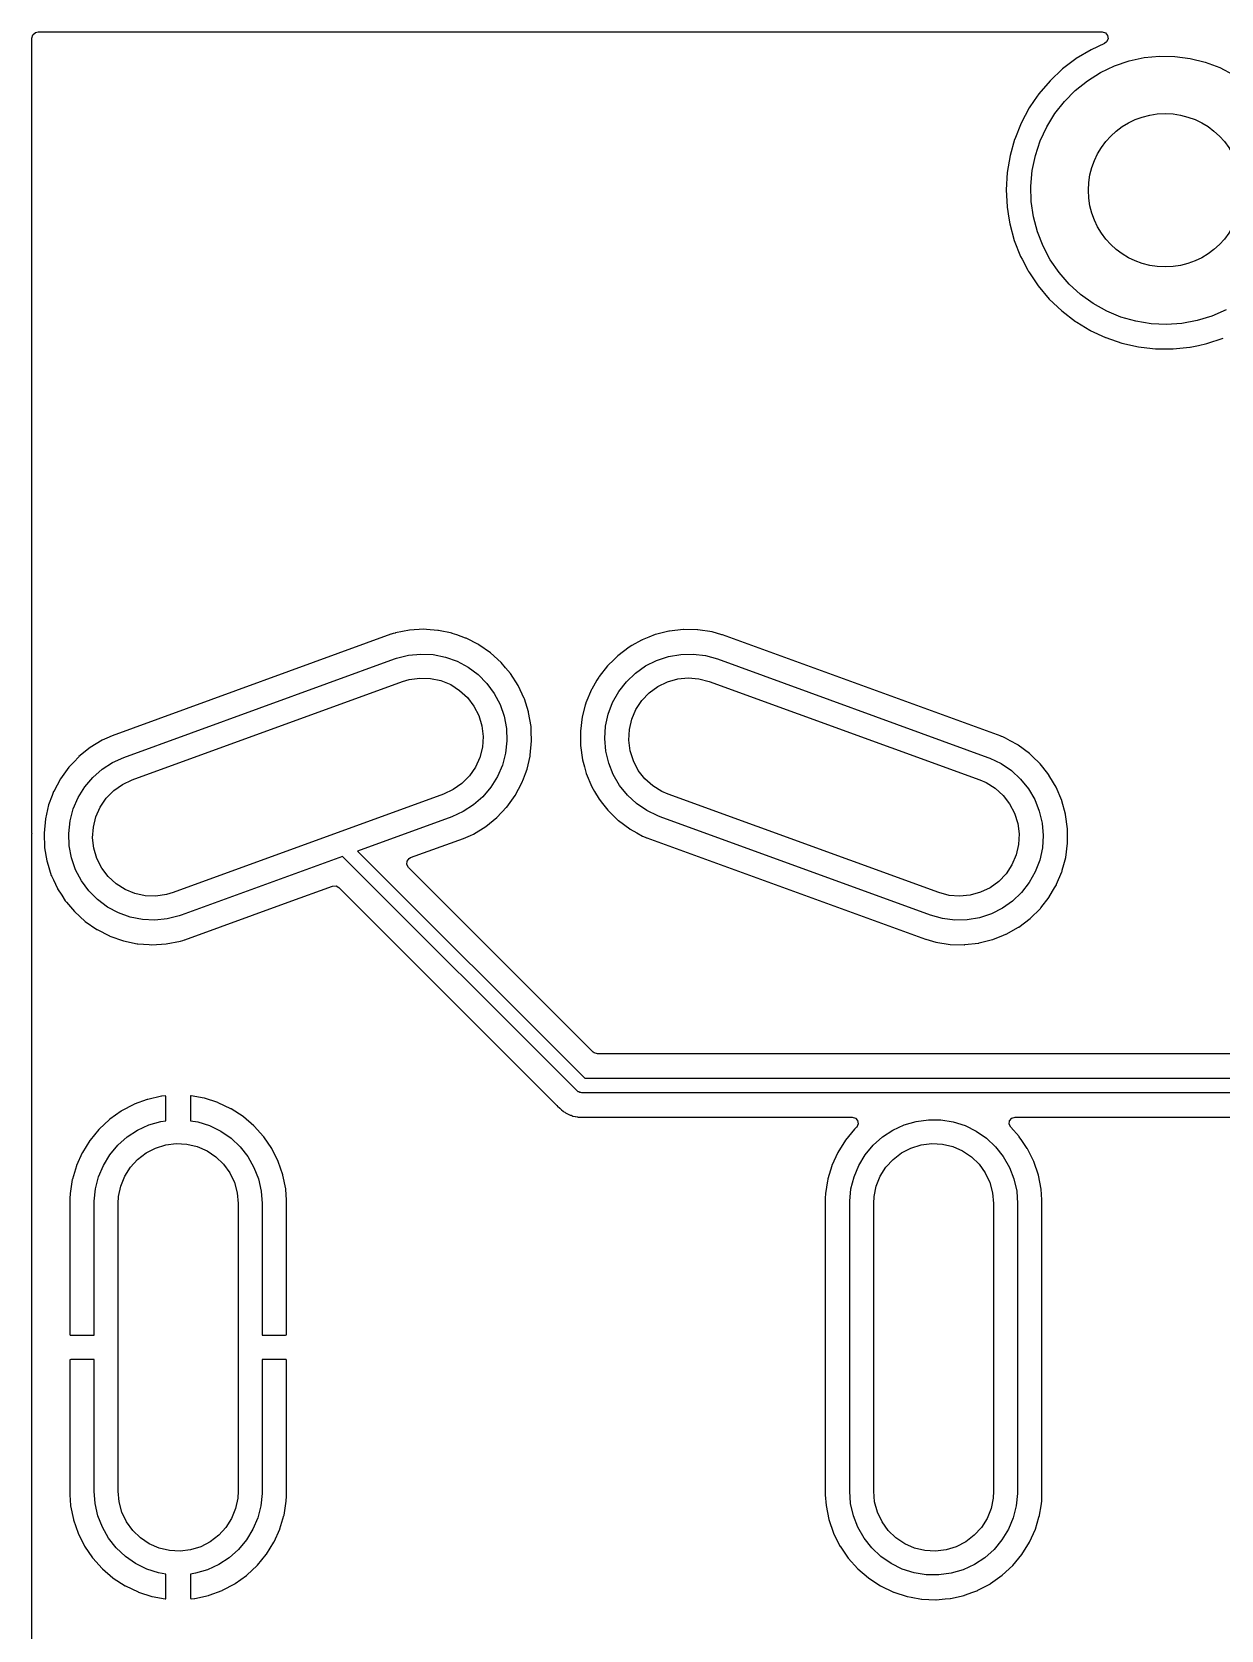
# Model space of a CAD drawing. Extents: x 14 to 417, y -165 to -100.
# Drawn here: x 14.48 to 39.26, y -132.9 to -99.57 of the extents above; entities that cross this region are included whole.
import ezdxf

# ---------------------------------------------------------------- set-up
doc = ezdxf.new("R2010")
doc.units = 0
doc.layers.add('BLACK', color=7, linetype='CONTINUOUS')

msp = doc.modelspace()

# ---------------------------------------------------------------- linework, layer by layer
at = {"layer": 'BLACK', "linetype": 'CONTINUOUS'}
for p, q in [((14.4785, -99.6945), (14.4985, -99.6264)), ((14.4985, -99.6264), (14.5522, -99.5799)), ((14.5522, -99.5799), (14.6045, -99.5685)), ((14.6045, -99.5685), (36.7849, -99.5685)), ((36.7849, -99.5685), (36.853, -99.5885)), ((36.853, -99.5885), (36.8995, -99.6422)), ((36.8995, -99.6422), (36.9096, -99.7124)), ((14.4785, -116.278), (14.4785, -99.6945)), ((36.5547, -99.9391), (36.2472, -100.123)), ((36.8375, -99.809), (36.5547, -99.9391)), ((36.8801, -99.777), (36.8375, -99.809)), ((36.9096, -99.7124), (36.8801, -99.777)), ((36.2386, -100.13), (35.9614, -100.339)), ((36.2445, -100.125), (36.2386, -100.13)), ((36.2472, -100.123), (36.2445, -100.125)), ((36.2445, -100.125), (36.2445, -100.125)), ((36.7511, -100.416), (37.042, -100.278)), ((37.042, -100.278), (37.347, -100.173)), ((37.347, -100.173), (37.662, -100.104)), ((37.662, -100.104), (37.9827, -100.072)), ((37.9827, -100.072), (38.3051, -100.078)), ((38.3051, -100.078), (38.6247, -100.12)), ((38.6247, -100.12), (38.9373, -100.198)), ((38.9373, -100.198), (39.2389, -100.312)), ((39.2389, -100.312), (39.5253, -100.46)), ((35.7006, -100.585), (35.4678, -100.858)), ((35.9614, -100.339), (35.7006, -100.585)), ((36.2264, -100.789), (36.478, -100.588)), ((36.478, -100.588), (36.7511, -100.416)), ((35.4659, -100.86), (35.3726, -100.997)), ((35.4678, -100.858), (35.4659, -100.86)), ((35.4659, -100.86), (35.4659, -100.86)), ((35.9997, -101.018), (36.2264, -100.789)), ((35.2659, -101.154), (35.0971, -101.47)), ((35.3726, -100.997), (35.2659, -101.154)), ((35.6323, -101.547), (35.8008, -101.272)), ((35.8008, -101.272), (35.9997, -101.018)), ((35.0971, -101.47), (34.9634, -101.802)), ((35.4966, -101.839), (35.6323, -101.547)), ((34.9603, -101.813), (34.8664, -102.147)), ((34.9625, -101.805), (34.9603, -101.813)), ((34.9634, -101.802), (34.9625, -101.805)), ((34.9625, -101.805), (34.9625, -101.805)), ((35.3954, -102.145), (35.4966, -101.839)), ((34.8664, -102.147), (34.8073, -102.501)), ((35.33, -102.461), (35.3954, -102.145)), ((34.8073, -102.501), (34.7867, -102.858)), ((35.3014, -102.782), (35.33, -102.461)), ((34.7867, -102.858), (34.8048, -103.216)), ((35.3098, -103.104), (35.3014, -102.782)), ((34.8048, -103.216), (34.8053, -103.22)), ((34.8053, -103.22), (34.8053, -103.22)), ((34.8053, -103.22), (34.8422, -103.45)), ((35.3552, -103.423), (35.3098, -103.104)), ((34.8422, -103.45), (34.8615, -103.57)), ((34.8615, -103.57), (34.956, -103.916)), ((35.437, -103.735), (35.3552, -103.423)), ((34.956, -103.916), (35.0874, -104.249)), ((35.5541, -104.036), (35.437, -103.735)), ((35.0874, -104.249), (35.1182, -104.308)), ((35.1182, -104.308), (35.2396, -104.539)), ((35.705, -104.32), (35.5541, -104.036)), ((35.2396, -104.539), (35.254, -104.567)), ((35.254, -104.567), (35.2559, -104.569)), ((35.2559, -104.569), (35.2559, -104.569)), ((35.2559, -104.569), (35.4396, -104.843)), ((35.8876, -104.586), (35.705, -104.32)), ((36.0995, -104.829), (35.8876, -104.586)), ((35.4396, -104.843), (35.4538, -104.864)), ((35.4538, -104.864), (35.6847, -105.138)), ((36.3379, -105.046), (36.0995, -104.829)), ((35.6847, -105.138), (35.9438, -105.386)), ((36.5997, -105.234), (36.3379, -105.046)), ((36.8814, -105.391), (36.5997, -105.234)), ((35.9438, -105.386), (36.2281, -105.604)), ((36.2281, -105.604), (36.2601, -105.623)), ((36.2601, -105.623), (36.5314, -105.788)), ((37.1792, -105.514), (36.8814, -105.391)), ((37.4892, -105.603), (37.1792, -105.514)), ((37.8073, -105.655), (37.4892, -105.603)), ((38.7679, -105.589), (38.4509, -105.648)), ((39.076, -105.494), (38.7679, -105.589)), ((39.3712, -105.365), (39.076, -105.494)), ((36.5314, -105.788), (36.5314, -105.788)), ((36.5314, -105.788), (36.5343, -105.79)), ((36.5343, -105.79), (36.5374, -105.792)), ((36.5374, -105.792), (36.5374, -105.792)), ((36.5374, -105.792), (36.8557, -105.941)), ((36.8557, -105.941), (36.8557, -105.941)), ((36.8557, -105.941), (36.8588, -105.942)), ((36.8588, -105.942), (36.862, -105.943)), ((36.862, -105.943), (36.862, -105.943)), ((36.862, -105.943), (37.1946, -106.057)), ((38.1293, -105.67), (37.8073, -105.655)), ((38.4509, -105.648), (38.1293, -105.67)), ((38.9687, -106.067), (39.309, -105.955)), ((37.1946, -106.057), (37.1946, -106.057)), ((37.1946, -106.057), (37.1978, -106.058)), ((37.1978, -106.058), (37.5474, -106.137)), ((37.5474, -106.137), (37.5997, -106.143)), ((37.5997, -106.143), (37.9001, -106.177)), ((37.9001, -106.177), (37.9001, -106.177)), ((37.9001, -106.177), (37.9035, -106.178)), ((37.9035, -106.178), (37.9069, -106.178)), ((37.9069, -106.178), (37.9069, -106.178)), ((37.9069, -106.178), (38.1012, -106.179)), ((38.1012, -106.179), (38.2619, -106.179)), ((38.2619, -106.179), (38.2652, -106.179)), ((38.2652, -106.179), (38.6149, -106.143)), ((38.2652, -106.179), (38.2652, -106.179)), ((38.6149, -106.143), (38.6149, -106.143)), ((38.6149, -106.143), (38.6183, -106.143)), ((38.6183, -106.143), (38.6217, -106.142)), ((38.6217, -106.142), (38.7942, -106.105)), ((38.6217, -106.142), (38.6217, -106.142)), ((38.7942, -106.105), (38.9687, -106.067)), ((21.9619, -112.13), (16.5911, -114.085)), ((21.9632, -112.13), (21.9619, -112.13)), ((21.9619, -112.13), (21.9619, -112.13)), ((22.0107, -112.115), (21.9632, -112.13)), ((22.0495, -112.103), (22.0107, -112.115)), ((22.0529, -112.101), (22.0495, -112.103)), ((22.0495, -112.103), (22.0495, -112.103)), ((22.3474, -112.044), (22.0529, -112.101)), ((22.6469, -112.026), (22.3474, -112.044)), ((22.7008, -112.03), (22.6469, -112.026)), ((22.9419, -112.048), (22.7008, -112.03)), ((22.9461, -112.048), (22.9419, -112.048)), ((22.9419, -112.048), (22.9419, -112.048)), ((22.9502, -112.049), (22.9461, -112.048)), ((23.2357, -112.109), (22.9502, -112.049)), ((22.9502, -112.049), (22.9502, -112.049)), ((23.2398, -112.11), (23.2357, -112.109)), ((23.2357, -112.109), (23.2357, -112.109)), ((23.3352, -112.143), (23.2398, -112.11)), ((23.5185, -112.208), (23.3352, -112.143)), ((23.5228, -112.209), (23.5185, -112.208)), ((23.5265, -112.211), (23.5228, -112.209)), ((23.7864, -112.344), (23.5265, -112.211)), ((23.5265, -112.211), (23.5265, -112.211)), ((27.1872, -112.251), (26.9857, -112.364)), ((27.1909, -112.249), (27.1872, -112.251)), ((27.1872, -112.251), (27.1872, -112.251)), ((27.1947, -112.247), (27.1909, -112.249)), ((27.1948, -112.247), (27.1947, -112.247)), ((27.3392, -112.189), (27.1948, -112.247)), ((27.4694, -112.137), (27.3392, -112.189)), ((27.4735, -112.136), (27.4694, -112.137)), ((27.7562, -112.065), (27.4735, -112.136)), ((27.4735, -112.136), (27.4735, -112.136)), ((27.7603, -112.064), (27.7562, -112.065)), ((27.7562, -112.065), (27.7562, -112.065)), ((27.7645, -112.063), (27.7603, -112.064)), ((28.0542, -112.03), (27.7645, -112.063)), ((28.0583, -112.029), (28.0542, -112.03)), ((28.0542, -112.03), (28.0542, -112.03)), ((28.0625, -112.029), (28.0583, -112.029)), ((28.3541, -112.034), (28.0625, -112.029)), ((28.3583, -112.034), (28.3541, -112.034)), ((28.655, -112.079), (28.3583, -112.034)), ((28.659, -112.08), (28.655, -112.079)), ((28.856, -112.138), (28.659, -112.08)), ((28.659, -112.08), (28.659, -112.08)), ((28.8699, -112.142), (28.856, -112.138)), ((28.8718, -112.142), (28.8699, -112.142)), ((34.6828, -114.257), (28.8718, -112.142)), ((28.8718, -112.142), (28.8718, -112.142)), ((16.3944, -114.698), (22.0325, -112.645)), ((22.0325, -112.645), (22.0758, -112.63)), ((22.0758, -112.63), (22.3272, -112.567)), ((22.3272, -112.567), (22.5853, -112.541)), ((22.5853, -112.541), (22.8443, -112.553)), ((22.8443, -112.553), (23.0987, -112.604)), ((23.0987, -112.604), (23.3429, -112.691)), ((23.7901, -112.346), (23.7864, -112.344)), ((23.7936, -112.348), (23.7901, -112.346)), ((24.0336, -112.514), (23.7936, -112.348)), ((23.7936, -112.348), (23.7936, -112.348)), ((24.0371, -112.516), (24.0336, -112.514)), ((24.0336, -112.514), (24.0336, -112.514)), ((24.2593, -112.718), (24.0371, -112.516)), ((26.6899, -112.576), (26.5848, -112.68)), ((26.9295, -112.396), (26.6899, -112.576)), ((26.9857, -112.364), (26.9295, -112.396)), ((27.4992, -112.673), (27.7456, -112.592)), ((27.7456, -112.592), (28.0012, -112.548)), ((28.0012, -112.548), (28.2605, -112.542)), ((28.2605, -112.542), (28.5178, -112.575)), ((28.5178, -112.575), (28.7675, -112.645)), ((28.7675, -112.645), (34.4056, -114.698)), ((23.3429, -112.691), (23.5714, -112.814)), ((23.5714, -112.814), (23.7792, -112.969)), ((23.7792, -112.969), (23.9618, -113.153)), ((24.262, -112.721), (24.2593, -112.718)), ((24.352, -112.827), (24.262, -112.721)), ((24.262, -112.721), (24.262, -112.721)), ((24.453, -112.947), (24.352, -112.827)), ((24.4553, -112.95), (24.453, -112.947)), ((24.6124, -113.196), (24.4553, -112.95)), ((26.4737, -112.79), (26.3049, -113.008)), ((26.4762, -112.787), (26.4737, -112.79)), ((26.4737, -112.79), (26.4737, -112.79)), ((26.5015, -112.762), (26.4762, -112.787)), ((26.5848, -112.68), (26.5015, -112.762)), ((26.8684, -113.119), (27.0558, -112.94)), ((27.0558, -112.94), (27.2676, -112.79)), ((27.2676, -112.79), (27.4992, -112.673)), ((16.5654, -115.167), (22.2036, -113.115)), ((22.2036, -113.115), (22.3414, -113.074)), ((22.3414, -113.074), (22.5613, -113.042)), ((22.5613, -113.042), (22.7834, -113.049)), ((22.7834, -113.049), (23.0007, -113.096)), ((23.0007, -113.096), (23.2063, -113.18)), ((23.2063, -113.18), (23.3938, -113.3)), ((23.3938, -113.3), (23.5571, -113.45)), ((23.9618, -113.153), (24.1152, -113.363)), ((24.6146, -113.199), (24.6124, -113.196)), ((24.6124, -113.196), (24.6124, -113.196)), ((24.6556, -113.287), (24.6146, -113.199)), ((24.7397, -113.468), (24.6556, -113.287)), ((26.1414, -113.283), (26.0261, -113.56)), ((26.1467, -113.274), (26.1414, -113.283)), ((26.2552, -113.088), (26.1467, -113.274)), ((26.2923, -113.024), (26.2552, -113.088)), ((26.3049, -113.008), (26.2923, -113.024)), ((26.7096, -113.324), (26.8684, -113.119)), ((27.3456, -113.349), (27.5251, -113.218)), ((27.5251, -113.218), (27.725, -113.121)), ((27.725, -113.121), (27.939, -113.061)), ((27.939, -113.061), (28.1602, -113.04)), ((28.1602, -113.04), (28.3817, -113.058)), ((28.3817, -113.058), (28.5964, -113.115)), ((28.5964, -113.115), (34.2346, -115.167)), ((23.5571, -113.45), (23.6911, -113.628)), ((23.6911, -113.628), (23.7917, -113.826)), ((24.1152, -113.363), (24.2359, -113.592)), ((24.2359, -113.592), (24.3214, -113.837)), ((24.7414, -113.471), (24.7397, -113.468)), ((24.7397, -113.468), (24.7397, -113.468)), ((24.7427, -113.475), (24.7414, -113.471)), ((24.8279, -113.747), (24.7427, -113.475)), ((24.7427, -113.475), (24.7427, -113.475)), ((26.0131, -113.609), (25.9485, -113.85)), ((26.025, -113.565), (26.0131, -113.609)), ((26.0261, -113.56), (26.025, -113.565)), ((26.025, -113.565), (26.025, -113.565)), ((26.491, -113.793), (26.5829, -113.55)), ((26.5829, -113.55), (26.7096, -113.324)), ((27.0694, -113.695), (27.192, -113.51)), ((27.192, -113.51), (27.3456, -113.349)), ((23.7917, -113.826), (23.8555, -114.039)), ((24.3214, -113.837), (24.3698, -114.092)), ((24.8312, -113.758), (24.8279, -113.747)), ((24.8822, -114.053), (24.8312, -113.758)), ((25.9485, -113.85), (25.9098, -114.148)), ((26.436, -114.046), (26.491, -113.793)), ((26.9311, -114.116), (26.9815, -113.9)), ((26.9815, -113.9), (27.0694, -113.695)), ((16.0359, -114.296), (15.9442, -114.336)), ((16.147, -114.247), (16.0359, -114.296)), ((16.1471, -114.247), (16.147, -114.247)), ((16.149, -114.246), (16.1471, -114.247)), ((16.5911, -114.085), (16.149, -114.246)), ((23.8555, -114.039), (23.8807, -114.259)), ((23.8807, -114.259), (23.8664, -114.481)), ((24.3698, -114.092), (24.38, -114.351)), ((24.8859, -114.148), (24.8822, -114.053)), ((24.8937, -114.353), (24.8859, -114.148)), ((25.9098, -114.148), (25.9102, -114.246)), ((25.9102, -114.246), (25.9109, -114.439)), ((26.419, -114.305), (26.436, -114.046)), ((26.4405, -114.564), (26.419, -114.305)), ((26.9198, -114.338), (26.9311, -114.116)), ((34.6841, -114.258), (34.6828, -114.257)), ((34.6828, -114.257), (34.6828, -114.257)), ((34.6855, -114.258), (34.6841, -114.258)), ((34.7146, -114.271), (34.6855, -114.258)), ((34.6855, -114.258), (34.6855, -114.258)), ((34.7709, -114.294), (34.7146, -114.271)), ((34.8701, -114.349), (34.7709, -114.294)), ((15.6881, -114.492), (15.455, -114.681)), ((15.9442, -114.336), (15.6881, -114.492)), ((23.8664, -114.481), (23.813, -114.697)), ((24.3518, -114.609), (24.2857, -114.86)), ((24.38, -114.351), (24.3518, -114.609)), ((24.8655, -114.652), (24.8937, -114.353)), ((25.9109, -114.439), (25.9109, -114.448)), ((25.9109, -114.448), (25.9516, -114.745)), ((26.4999, -114.816), (26.4405, -114.564)), ((26.9481, -114.558), (26.9198, -114.338)), ((27.0149, -114.77), (26.9481, -114.558)), ((35.0296, -114.437), (34.8701, -114.349)), ((35.0333, -114.439), (35.0296, -114.437)), ((35.0296, -114.437), (35.0296, -114.437)), ((35.0366, -114.442), (35.0333, -114.439)), ((35.2708, -114.616), (35.0366, -114.442)), ((35.0366, -114.442), (35.0366, -114.442)), ((35.2741, -114.618), (35.2708, -114.616)), ((35.2708, -114.616), (35.2708, -114.616)), ((35.2771, -114.621), (35.2741, -114.618)), ((35.3361, -114.679), (35.2771, -114.621)), ((35.2771, -114.621), (35.2771, -114.621)), ((15.2488, -114.899), (15.0733, -115.143)), ((15.3478, -114.795), (15.2488, -114.899)), ((15.4521, -114.684), (15.3478, -114.795)), ((15.455, -114.681), (15.4521, -114.684)), ((15.4521, -114.684), (15.4521, -114.684)), ((15.7447, -115.115), (15.9397, -114.944)), ((15.9397, -114.944), (16.1579, -114.804)), ((16.1579, -114.804), (16.3944, -114.698)), ((23.7222, -114.9), (23.597, -115.083)), ((23.813, -114.697), (23.7222, -114.9)), ((24.2857, -114.86), (24.1833, -115.098)), ((24.7656, -115.03), (24.798, -114.944)), ((24.798, -114.944), (24.8603, -114.674)), ((24.8603, -114.674), (24.8646, -114.656)), ((24.8646, -114.656), (24.8655, -114.652)), ((25.9516, -114.745), (25.9527, -114.749)), ((25.9527, -114.749), (25.9527, -114.749)), ((25.9527, -114.749), (25.9932, -114.896)), ((25.9932, -114.896), (26.0313, -115.034)), ((26.596, -115.057), (26.4999, -114.816)), ((27.1182, -114.967), (27.0149, -114.77)), ((27.2547, -115.142), (27.1182, -114.967)), ((34.4056, -114.698), (34.4485, -114.714)), ((34.4485, -114.714), (34.6821, -114.827)), ((34.6821, -114.827), (34.8965, -114.972)), ((34.8965, -114.972), (35.0869, -115.149)), ((35.4892, -114.827), (35.3361, -114.679)), ((35.4918, -114.831), (35.4892, -114.827)), ((35.5484, -114.903), (35.4918, -114.831)), ((35.4918, -114.831), (35.4918, -114.831)), ((35.6748, -115.063), (35.5484, -114.903)), ((15.0733, -115.143), (14.9315, -115.407)), ((15.5771, -115.313), (15.7447, -115.115)), ((16.1828, -115.39), (16.3641, -115.262)), ((16.3641, -115.262), (16.5654, -115.167)), ((23.4412, -115.242), (23.2599, -115.37)), ((23.597, -115.083), (23.4412, -115.242)), ((24.1833, -115.098), (24.0469, -115.319)), ((24.5507, -115.489), (24.6925, -115.225)), ((24.6925, -115.225), (24.7221, -115.146)), ((24.7221, -115.146), (24.7656, -115.03)), ((26.0313, -115.034), (26.1485, -115.311)), ((26.1485, -115.311), (26.1506, -115.314)), ((26.7267, -115.281), (26.596, -115.057)), ((26.8891, -115.483), (26.7267, -115.281)), ((27.4201, -115.291), (27.2547, -115.142)), ((27.6092, -115.408), (27.4201, -115.291)), ((34.2346, -115.167), (34.3668, -115.224)), ((34.3668, -115.224), (34.5559, -115.341)), ((35.0869, -115.149), (35.2493, -115.351)), ((35.6769, -115.067), (35.6748, -115.063)), ((35.7726, -115.229), (35.6769, -115.067)), ((35.6769, -115.067), (35.6769, -115.067)), ((35.8275, -115.321), (35.7726, -115.229)), ((14.8993, -115.493), (14.826, -115.688)), ((14.9301, -115.411), (14.8993, -115.493)), ((14.9315, -115.407), (14.9301, -115.411)), ((14.9301, -115.411), (14.9301, -115.411)), ((15.3383, -115.772), (15.4407, -115.534)), ((15.4407, -115.534), (15.5771, -115.313)), ((15.9018, -115.732), (16.027, -115.549)), ((16.027, -115.549), (16.1828, -115.39)), ((23.0586, -115.465), (17.4204, -117.517)), ((23.2599, -115.37), (23.0586, -115.465)), ((23.8793, -115.517), (23.6843, -115.688)), ((24.0469, -115.319), (23.8793, -115.517)), ((24.3752, -115.733), (24.5507, -115.489)), ((26.1506, -115.314), (26.1506, -115.314)), ((26.1506, -115.314), (26.2079, -115.411)), ((26.2079, -115.411), (26.3012, -115.569)), ((26.3012, -115.569), (26.3719, -115.659)), ((27.0795, -115.66), (26.8891, -115.483)), ((27.7414, -115.465), (27.6092, -115.408)), ((33.3796, -117.517), (27.7414, -115.465)), ((34.5559, -115.341), (34.7213, -115.49)), ((34.7213, -115.49), (34.8578, -115.665)), ((35.2493, -115.351), (35.38, -115.575)), ((35.38, -115.575), (35.4761, -115.816)), ((35.9447, -115.598), (35.8275, -115.321)), ((35.9458, -115.602), (35.9447, -115.598)), ((36.0233, -115.883), (35.9458, -115.602)), ((35.9458, -115.602), (35.9458, -115.602)), ((14.826, -115.688), (14.7585, -115.98)), ((15.2722, -116.023), (15.3383, -115.772)), ((15.7576, -116.151), (15.811, -115.935)), ((15.811, -115.935), (15.9018, -115.732)), ((23.2296, -115.934), (21.2625, -116.65)), ((23.4661, -115.828), (23.2296, -115.934)), ((23.6843, -115.688), (23.4661, -115.828)), ((23.9359, -116.14), (24.169, -115.951)), ((24.169, -115.951), (24.1719, -115.948)), ((24.1719, -115.948), (24.3723, -115.736)), ((24.3723, -115.736), (24.3752, -115.733)), ((24.3723, -115.736), (24.3723, -115.736)), ((26.3719, -115.659), (26.4842, -115.801)), ((26.4842, -115.801), (26.4842, -115.801)), ((26.4842, -115.801), (26.4868, -115.805)), ((26.4868, -115.805), (26.5757, -115.891)), ((26.5757, -115.891), (26.6989, -116.011)), ((27.2939, -115.805), (27.0795, -115.66)), ((27.5275, -115.918), (27.2939, -115.805)), ((27.5704, -115.934), (27.5275, -115.918)), ((33.2085, -117.987), (27.5704, -115.934)), ((34.8578, -115.665), (34.9611, -115.862)), ((34.9611, -115.862), (35.0279, -116.074)), ((35.4761, -115.816), (35.5355, -116.068)), ((36.0244, -115.887), (36.0233, -115.883)), ((36.0233, -115.883), (36.0233, -115.883)), ((36.0651, -116.184), (36.0244, -115.887)), ((14.4794, -116.285), (14.4785, -116.278)), ((14.4785, -116.288), (14.4794, -116.285)), ((14.4785, -161.926), (14.4785, -116.288)), ((14.7585, -115.98), (14.7302, -116.279)), ((14.7302, -116.279), (14.7304, -116.282)), ((14.7304, -116.282), (14.7303, -116.282)), ((14.7303, -116.282), (14.7304, -116.283)), ((14.7304, -116.283), (14.7418, -116.579)), ((15.244, -116.281), (15.2722, -116.023)), ((15.2542, -116.54), (15.244, -116.281)), ((15.7433, -116.373), (15.7576, -116.151)), ((23.6174, -116.323), (23.6798, -116.296)), ((23.6798, -116.296), (23.9359, -116.14)), ((26.6989, -116.011), (26.6989, -116.011)), ((26.6989, -116.011), (26.7019, -116.014)), ((26.7019, -116.014), (26.7052, -116.016)), ((26.7052, -116.016), (26.7052, -116.016)), ((26.7052, -116.016), (26.9394, -116.19)), ((26.9394, -116.19), (26.9394, -116.19)), ((26.9394, -116.19), (26.9427, -116.193)), ((26.9427, -116.193), (26.9464, -116.195)), ((26.9464, -116.195), (26.9464, -116.195)), ((26.9464, -116.195), (27.0856, -116.272)), ((27.0856, -116.272), (27.2051, -116.338)), ((35.0279, -116.074), (35.0562, -116.294)), ((35.0562, -116.294), (35.0449, -116.516)), ((35.5355, -116.068), (35.557, -116.327)), ((36.0651, -116.188), (36.0651, -116.184)), ((36.0655, -116.282), (36.0651, -116.188)), ((36.0651, -116.188), (36.0651, -116.188)), ((36.0662, -116.484), (36.0655, -116.282)), ((14.7418, -116.579), (14.7425, -116.583)), ((14.7425, -116.583), (14.7895, -116.855)), ((15.3026, -116.795), (15.2542, -116.54)), ((15.7685, -116.593), (15.7433, -116.373)), ((15.8323, -116.806), (15.7685, -116.593)), ((22.3723, -116.788), (23.4731, -116.387)), ((23.4731, -116.387), (23.475, -116.386)), ((23.4731, -116.387), (23.4731, -116.387)), ((23.475, -116.386), (23.4769, -116.385)), ((23.4769, -116.385), (23.477, -116.385)), ((23.477, -116.385), (23.6174, -116.323)), ((27.2051, -116.338), (27.2614, -116.361)), ((27.2614, -116.361), (27.2905, -116.374)), ((27.2905, -116.374), (27.2905, -116.374)), ((27.2905, -116.374), (27.2919, -116.374)), ((27.2919, -116.374), (27.2932, -116.375)), ((27.2932, -116.375), (27.2932, -116.375)), ((27.2932, -116.375), (33.1042, -118.49)), ((35.0449, -116.516), (34.9945, -116.732)), ((35.54, -116.586), (35.485, -116.839)), ((35.557, -116.327), (35.54, -116.586)), ((36.0275, -116.782), (36.0662, -116.484)), ((14.7895, -116.855), (14.7928, -116.874)), ((14.7928, -116.874), (14.7941, -116.878)), ((14.7941, -116.878), (14.7941, -116.878)), ((14.7941, -116.878), (14.8813, -117.157)), ((15.3881, -117.04), (15.3026, -116.795)), ((15.9329, -117.004), (15.8323, -116.806)), ((20.9515, -116.764), (17.5915, -117.987)), ((25.8329, -121.645), (20.9515, -116.764)), ((21.2625, -116.65), (26.0011, -121.389)), ((22.2923, -116.933), (22.2974, -116.862)), ((22.3263, -116.995), (22.2923, -116.933)), ((22.2974, -116.862), (22.3399, -116.805)), ((22.3399, -116.805), (22.3723, -116.788)), ((34.9066, -116.937), (34.784, -117.122)), ((34.9945, -116.732), (34.9066, -116.937)), ((35.485, -116.839), (35.3931, -117.082)), ((35.9553, -117.051), (35.9871, -116.933)), ((35.9871, -116.933), (36.0275, -116.782)), ((14.8813, -117.157), (14.8826, -117.161)), ((14.8826, -117.161), (14.8843, -117.164)), ((14.8843, -117.164), (14.8843, -117.164)), ((14.8843, -117.164), (14.925, -117.252)), ((14.925, -117.252), (15.0094, -117.433)), ((15.5088, -117.269), (15.3881, -117.04)), ((15.6622, -117.479), (15.5088, -117.269)), ((16.0669, -117.182), (15.9329, -117.004)), ((16.2302, -117.332), (16.0669, -117.182)), ((26.1749, -120.844), (22.3263, -116.995)), ((34.6304, -117.283), (34.4509, -117.414)), ((34.784, -117.122), (34.6304, -117.283)), ((35.2664, -117.308), (35.1076, -117.513)), ((35.3931, -117.082), (35.2664, -117.308)), ((35.8363, -117.344), (35.9456, -117.082)), ((35.9456, -117.082), (35.9499, -117.072)), ((35.9499, -117.072), (35.9553, -117.051)), ((15.0094, -117.433), (15.0116, -117.436)), ((15.0116, -117.436), (15.0116, -117.436)), ((15.0116, -117.436), (15.0994, -117.573)), ((15.0994, -117.573), (15.171, -117.685)), ((15.8448, -117.663), (15.6622, -117.479)), ((16.4177, -117.452), (16.2302, -117.332)), ((16.6233, -117.536), (16.4177, -117.452)), ((16.8406, -117.583), (16.6233, -117.536)), ((17.0627, -117.59), (16.8406, -117.583)), ((17.2826, -117.558), (17.0627, -117.59)), ((17.4204, -117.517), (17.2826, -117.558)), ((19.8218, -117.716), (20.7455, -117.38)), ((20.7455, -117.38), (20.8164, -117.375)), ((20.8164, -117.375), (20.8777, -117.409)), ((20.8777, -117.409), (25.4153, -121.947)), ((33.5943, -117.574), (33.3796, -117.517)), ((33.8158, -117.592), (33.5943, -117.574)), ((34.037, -117.571), (33.8158, -117.592)), ((34.251, -117.511), (34.037, -117.571)), ((34.4509, -117.414), (34.251, -117.511)), ((35.1076, -117.513), (34.9202, -117.692)), ((35.5088, -117.833), (35.6811, -117.611)), ((35.6811, -117.611), (35.6837, -117.608)), ((35.6811, -117.611), (35.6811, -117.611)), ((35.6837, -117.608), (35.7951, -117.416)), ((35.7951, -117.416), (35.8325, -117.352)), ((35.8325, -117.352), (35.8346, -117.349)), ((35.8325, -117.352), (35.8325, -117.352)), ((35.8346, -117.349), (35.8363, -117.344)), ((15.171, -117.685), (15.1965, -117.716)), ((15.1965, -117.716), (15.362, -117.911)), ((15.362, -117.911), (15.362, -117.911)), ((15.362, -117.911), (15.3647, -117.914)), ((15.3647, -117.914), (15.5869, -118.116)), ((16.0526, -117.818), (15.8448, -117.663)), ((16.2811, -117.941), (16.0526, -117.818)), ((16.5253, -118.028), (16.2811, -117.941)), ((17.6621, -118.502), (19.8218, -117.716)), ((34.4768, -117.959), (34.2304, -118.04)), ((34.7084, -117.842), (34.4768, -117.959)), ((34.9202, -117.692), (34.7084, -117.842)), ((35.2861, -118.056), (35.4998, -117.845)), ((35.4998, -117.845), (35.5088, -117.833)), ((15.5869, -118.116), (15.5904, -118.118)), ((15.5904, -118.118), (15.5904, -118.118)), ((15.5904, -118.118), (15.8304, -118.284)), ((15.8304, -118.284), (15.8304, -118.284)), ((15.8304, -118.284), (15.8339, -118.286)), ((15.8339, -118.286), (15.8376, -118.288)), ((15.8376, -118.288), (16.0975, -118.421)), ((16.7797, -118.079), (16.5253, -118.028)), ((17.0387, -118.091), (16.7797, -118.079)), ((17.2968, -118.065), (17.0387, -118.091)), ((17.5482, -118.002), (17.2968, -118.065)), ((17.5915, -117.987), (17.5482, -118.002)), ((33.4582, -118.057), (33.2085, -117.987)), ((33.7155, -118.09), (33.4582, -118.057)), ((33.9748, -118.084), (33.7155, -118.09)), ((34.2304, -118.04), (33.9748, -118.084)), ((34.7888, -118.381), (35.0429, -118.238)), ((35.0429, -118.238), (35.0465, -118.236)), ((35.0429, -118.238), (35.0429, -118.238)), ((35.0465, -118.236), (35.2861, -118.056)), ((16.0975, -118.421), (16.0975, -118.421)), ((16.0975, -118.421), (16.1012, -118.423)), ((16.1012, -118.423), (16.3842, -118.522)), ((16.3842, -118.522), (16.3883, -118.523)), ((16.3883, -118.523), (16.3883, -118.523)), ((16.3883, -118.523), (16.6738, -118.583)), ((16.6738, -118.583), (16.6738, -118.583)), ((16.6738, -118.583), (16.6779, -118.584)), ((16.6779, -118.584), (16.6821, -118.584)), ((16.6821, -118.584), (16.6821, -118.584)), ((16.6821, -118.584), (16.9198, -118.601)), ((16.9198, -118.601), (16.9771, -118.606)), ((16.9771, -118.606), (17.2766, -118.588)), ((17.2766, -118.588), (17.5711, -118.531)), ((17.5711, -118.531), (17.6247, -118.514)), ((17.6247, -118.514), (17.6594, -118.503)), ((17.6594, -118.503), (17.6608, -118.502)), ((17.6594, -118.503), (17.6594, -118.503)), ((17.6608, -118.502), (17.6621, -118.502)), ((17.6621, -118.502), (17.6621, -118.502)), ((33.1042, -118.49), (33.1042, -118.49)), ((33.1042, -118.49), (33.1061, -118.49)), ((33.1061, -118.49), (33.1081, -118.491)), ((33.1081, -118.491), (33.1081, -118.491)), ((33.1081, -118.491), (33.317, -118.552)), ((33.317, -118.552), (33.317, -118.552)), ((33.317, -118.552), (33.321, -118.553)), ((33.321, -118.553), (33.6177, -118.598)), ((33.6177, -118.598), (33.6219, -118.598)), ((33.6219, -118.598), (33.9135, -118.603)), ((33.9135, -118.603), (33.9177, -118.603)), ((33.9177, -118.603), (33.9218, -118.602)), ((33.9218, -118.602), (34.2115, -118.569)), ((33.9218, -118.602), (33.9218, -118.602)), ((34.2115, -118.569), (34.2157, -118.568)), ((34.2157, -118.568), (34.2198, -118.567)), ((34.2198, -118.567), (34.5025, -118.496)), ((34.5025, -118.496), (34.5066, -118.495)), ((34.5025, -118.496), (34.5025, -118.496)), ((34.5066, -118.495), (34.73, -118.405)), ((34.73, -118.405), (34.7812, -118.385)), ((34.7812, -118.385), (34.7851, -118.383)), ((34.7812, -118.385), (34.7812, -118.385)), ((34.7851, -118.383), (34.7888, -118.381)), ((34.7888, -118.381), (34.7888, -118.381)), ((26.1958, -120.86), (26.1749, -120.844)), ((26.2639, -120.88), (26.1958, -120.86)), ((49.4451, -120.88), (26.2639, -120.88)), ((26.0011, -121.389), (186.643, -121.389)), ((16.6018, -121.935), (16.3439, -122.071)), ((16.6095, -121.931), (16.6018, -121.935)), ((16.8831, -121.83), (16.6095, -121.931)), ((16.8911, -121.828), (16.8831, -121.83)), ((17.1757, -121.764), (16.8911, -121.828)), ((17.1839, -121.763), (17.1757, -121.764)), ((17.2557, -121.757), (17.1839, -121.763)), ((17.2677, -121.759), (17.2557, -121.757)), ((17.272, -121.774), (17.2677, -121.759)), ((17.272, -122.273), (17.272, -121.774)), ((17.7846, -121.756), (17.78, -121.771)), ((17.78, -121.771), (17.78, -122.273)), ((17.7978, -121.755), (17.7846, -121.756)), ((18.0694, -121.803), (17.7978, -121.755)), ((18.0775, -121.805), (18.0694, -121.803)), ((18.3551, -121.895), (18.0775, -121.805)), ((18.3629, -121.898), (18.3551, -121.895)), ((18.6263, -122.023), (18.3629, -121.898)), ((25.4153, -121.947), (25.4233, -121.955)), ((25.4233, -121.955), (25.4233, -121.955)), ((25.4233, -121.955), (25.4276, -121.962)), ((25.4276, -121.962), (25.4334, -121.968)), ((25.4334, -121.968), (25.4793, -122.011)), ((25.85, -121.655), (25.8329, -121.645)), ((25.864, -121.669), (25.85, -121.655)), ((25.8831, -121.674), (25.864, -121.669)), ((25.9002, -121.684), (25.8831, -121.674)), ((25.9199, -121.684), (25.9002, -121.684)), ((25.939, -121.689), (25.9199, -121.684)), ((186.58, -121.689), (25.939, -121.689)), ((16.0926, -122.249), (15.8794, -122.448)), ((16.0991, -122.244), (16.0926, -122.249)), ((16.3368, -122.075), (16.0991, -122.244)), ((16.3439, -122.071), (16.3368, -122.075)), ((16.9131, -122.361), (17.1622, -122.288)), ((17.1622, -122.288), (17.272, -122.273)), ((17.78, -122.273), (17.9345, -122.298)), ((17.9345, -122.298), (18.1816, -122.377)), ((18.6336, -122.027), (18.6263, -122.023)), ((18.8781, -122.186), (18.6336, -122.027)), ((18.8848, -122.191), (18.8781, -122.186)), ((19.1062, -122.38), (18.8848, -122.191)), ((25.4793, -122.011), (25.4821, -122.013)), ((25.4821, -122.013), (25.5027, -122.034)), ((25.5027, -122.034), (25.5058, -122.036)), ((25.5058, -122.036), (25.5062, -122.037)), ((25.5062, -122.037), (25.5152, -122.044)), ((25.5152, -122.044), (25.5489, -122.076)), ((25.5489, -122.076), (25.5558, -122.08)), ((25.5558, -122.08), (25.5558, -122.08)), ((25.5558, -122.08), (25.5677, -122.086)), ((25.5677, -122.086), (25.5842, -122.097)), ((25.5842, -122.097), (25.5949, -122.105)), ((25.5949, -122.105), (25.5949, -122.105)), ((25.5949, -122.105), (25.6011, -122.11)), ((25.6011, -122.11), (25.6435, -122.129)), ((25.6435, -122.129), (25.6542, -122.134)), ((25.6542, -122.134), (25.6947, -122.156)), ((25.6947, -122.156), (25.7023, -122.158)), ((25.7023, -122.158), (25.7023, -122.158)), ((25.7023, -122.158), (25.7154, -122.161)), ((25.7154, -122.161), (25.7341, -122.168)), ((25.7341, -122.168), (25.7538, -122.176)), ((25.7538, -122.176), (25.7617, -122.178)), ((25.7617, -122.178), (25.7994, -122.184)), ((25.7994, -122.184), (25.8111, -122.186)), ((25.8111, -122.186), (25.8481, -122.196)), ((25.8481, -122.196), (25.8481, -122.196)), ((25.8481, -122.196), (25.8558, -122.197)), ((25.8558, -122.197), (25.8773, -122.197)), ((25.8773, -122.197), (25.897, -122.199)), ((25.897, -122.199), (25.9182, -122.202)), ((25.9182, -122.202), (25.9641, -122.198)), ((25.9641, -122.198), (25.976, -122.197)), ((25.976, -122.197), (31.5754, -122.197)), ((31.5754, -122.197), (31.6435, -122.218)), ((31.6435, -122.218), (31.69, -122.271)), ((31.69, -122.271), (31.7001, -122.341)), ((32.6611, -122.361), (32.9102, -122.288)), ((32.9102, -122.288), (33.1672, -122.253)), ((33.1672, -122.253), (33.4265, -122.257)), ((33.4265, -122.257), (33.6825, -122.298)), ((33.6825, -122.298), (33.9296, -122.377)), ((34.8493, -122.343), (34.8584, -122.273)), ((34.8584, -122.273), (34.904, -122.219)), ((34.904, -122.219), (34.9738, -122.197)), ((34.9738, -122.197), (41.2281, -122.197)), ((15.8736, -122.454), (15.6886, -122.679)), ((15.8794, -122.448), (15.8736, -122.454)), ((16.2672, -122.784), (16.4607, -122.612)), ((16.4607, -122.612), (16.6776, -122.469)), ((16.6776, -122.469), (16.9131, -122.361)), ((18.1816, -122.377), (18.4142, -122.492)), ((18.4142, -122.492), (18.6273, -122.64)), ((18.6273, -122.64), (18.8162, -122.818)), ((19.1122, -122.386), (19.1062, -122.38)), ((19.3065, -122.604), (19.1122, -122.386)), ((19.3117, -122.61), (19.3065, -122.604)), ((19.4756, -122.851), (19.3117, -122.61)), ((31.6239, -122.45), (31.4335, -122.682)), ((31.627, -122.448), (31.6239, -122.45)), ((31.6613, -122.416), (31.627, -122.448)), ((31.627, -122.448), (31.627, -122.448)), ((31.6706, -122.406), (31.6613, -122.416)), ((31.7001, -122.341), (31.6706, -122.406)), ((32.0152, -122.784), (32.2087, -122.612)), ((32.2087, -122.612), (32.4256, -122.469)), ((32.4256, -122.469), (32.6611, -122.361)), ((33.9296, -122.377), (34.1622, -122.492)), ((34.1622, -122.492), (34.3753, -122.64)), ((34.3753, -122.64), (34.5642, -122.818)), ((34.8798, -122.407), (34.8493, -122.343)), ((35.0577, -122.606), (34.8798, -122.407)), ((35.0601, -122.61), (35.0577, -122.606)), ((35.1119, -122.686), (35.0601, -122.61)), ((35.0601, -122.61), (35.0601, -122.61)), ((15.5261, -122.941), (15.4066, -123.207)), ((15.53, -122.934), (15.5261, -122.941)), ((15.6837, -122.686), (15.53, -122.934)), ((15.6886, -122.679), (15.6837, -122.686)), ((16.1013, -122.984), (16.2672, -122.784)), ((16.6799, -123.08), (16.8562, -122.945)), ((16.8562, -122.945), (17.0537, -122.843)), ((17.0537, -122.843), (17.2661, -122.777)), ((17.2661, -122.777), (17.4867, -122.751)), ((17.4867, -122.751), (17.7086, -122.763)), ((17.7086, -122.763), (17.9247, -122.815)), ((17.9247, -122.815), (18.1282, -122.905)), ((18.1282, -122.905), (18.3126, -123.029)), ((18.8162, -122.818), (18.9768, -123.021)), ((19.4798, -122.859), (19.4756, -122.851)), ((19.6104, -123.119), (19.4798, -122.859)), ((31.2754, -122.937), (31.1524, -123.211)), ((31.4335, -122.682), (31.2754, -122.937)), ((31.8493, -122.984), (32.0152, -122.784)), ((32.4279, -123.08), (32.6042, -122.945)), ((32.6042, -122.945), (32.8017, -122.843)), ((32.8017, -122.843), (33.0141, -122.777)), ((33.0141, -122.777), (33.2347, -122.751)), ((33.2347, -122.751), (33.4566, -122.763)), ((33.4566, -122.763), (33.6727, -122.815)), ((33.6727, -122.815), (33.8762, -122.905)), ((33.8762, -122.905), (34.0606, -123.029)), ((34.5642, -122.818), (34.7248, -123.021)), ((35.2263, -122.855), (35.1119, -122.686)), ((35.2282, -122.858), (35.2263, -122.855)), ((35.2698, -122.941), (35.2282, -122.858)), ((35.2282, -122.858), (35.2282, -122.858)), ((35.3607, -123.123), (35.2698, -122.941)), ((15.4037, -123.215), (15.3204, -123.495)), ((15.4066, -123.207), (15.4037, -123.215)), ((15.8664, -123.445), (15.9667, -123.206)), ((15.9667, -123.206), (16.1013, -122.984)), ((16.4122, -123.433), (16.5303, -123.244)), ((16.5303, -123.244), (16.6799, -123.08)), ((18.3126, -123.029), (18.4722, -123.183)), ((18.4722, -123.183), (18.6019, -123.364)), ((18.9768, -123.021), (19.1055, -123.247)), ((19.1055, -123.247), (19.1995, -123.488)), ((19.6136, -123.127), (19.6104, -123.119)), ((19.7085, -123.403), (19.6136, -123.127)), ((31.1512, -123.215), (31.0702, -123.487)), ((31.1524, -123.211), (31.1512, -123.215)), ((31.6144, -123.445), (31.7147, -123.206)), ((31.7147, -123.206), (31.8493, -122.984)), ((32.1602, -123.433), (32.2783, -123.244)), ((32.2783, -123.244), (32.4279, -123.08)), ((34.0606, -123.029), (34.2202, -123.183)), ((34.2202, -123.183), (34.3499, -123.364)), ((34.7248, -123.021), (34.8535, -123.247)), ((34.8535, -123.247), (34.9475, -123.488)), ((35.4584, -123.407), (35.3607, -123.123)), ((15.3185, -123.503), (15.2728, -123.791)), ((15.3204, -123.495), (15.3185, -123.503)), ((15.8026, -123.696), (15.8664, -123.445)), ((16.2843, -123.856), (16.3294, -123.639)), ((16.3294, -123.639), (16.4122, -123.433)), ((18.6019, -123.364), (18.6976, -123.564)), ((18.6976, -123.564), (18.7562, -123.779)), ((19.1995, -123.488), (19.2568, -123.741)), ((19.7107, -123.411), (19.7085, -123.403)), ((19.7683, -123.697), (19.7107, -123.411)), ((31.062, -123.528), (31.0198, -123.795)), ((31.066, -123.503), (31.062, -123.528)), ((31.0667, -123.499), (31.066, -123.503)), ((31.066, -123.503), (31.066, -123.503)), ((31.0702, -123.487), (31.0667, -123.499)), ((31.5506, -123.696), (31.6144, -123.445)), ((32.0323, -123.856), (32.0774, -123.639)), ((32.0774, -123.639), (32.1602, -123.433)), ((34.3499, -123.364), (34.4456, -123.564)), ((34.4456, -123.564), (34.5042, -123.779)), ((34.9475, -123.488), (35.0048, -123.741)), ((35.5177, -123.701), (35.4584, -123.407)), ((15.2681, -123.887), (15.268, -123.89)), ((15.268, -123.89), (15.268, -126.728)), ((15.2721, -123.798), (15.2681, -123.887)), ((15.2728, -123.791), (15.2721, -123.798)), ((15.776, -124), (15.7766, -123.954)), ((15.7766, -123.954), (15.8026, -123.696)), ((16.276, -124), (16.2843, -123.856)), ((18.7562, -123.779), (18.776, -124)), ((19.2568, -123.741), (19.276, -124)), ((19.7695, -123.705), (19.7683, -123.697)), ((19.7839, -123.922), (19.7695, -123.705)), ((19.784, -123.926), (19.7839, -123.922)), ((19.784, -126.732), (19.784, -123.926)), ((31.0198, -123.795), (31.0155, -123.889)), ((31.0155, -123.889), (31.0155, -130.076)), ((31.524, -124), (31.5246, -123.954)), ((31.5246, -123.954), (31.5506, -123.696)), ((32.024, -124), (32.0323, -123.856)), ((34.5042, -123.779), (34.524, -124)), ((35.0048, -123.741), (35.024, -124)), ((35.5325, -123.924), (35.5177, -123.701)), ((35.5325, -130.111), (35.5325, -123.924)), ((15.776, -126.746), (15.776, -124)), ((16.276, -130), (16.276, -124)), ((18.776, -124), (18.776, -130)), ((19.276, -124), (19.276, -126.746)), ((31.524, -130), (31.524, -124)), ((32.024, -130), (32.024, -124)), ((34.524, -124), (34.524, -130)), ((35.024, -124), (35.024, -130)), ((15.268, -126.728), (15.2725, -126.743)), ((15.2725, -126.743), (15.2739, -126.744)), ((15.2739, -126.744), (15.2815, -126.746)), ((15.2815, -126.746), (15.776, -126.746)), ((19.276, -126.746), (19.7659, -126.746)), ((19.7659, -126.746), (19.7811, -126.742)), ((19.7811, -126.742), (19.7823, -126.74)), ((19.7823, -126.74), (19.784, -126.732)), ((15.2697, -127.26), (15.268, -127.268)), ((15.268, -127.268), (15.268, -130.074)), ((15.2709, -127.258), (15.2697, -127.26)), ((15.2861, -127.254), (15.2709, -127.258)), ((15.776, -127.254), (15.2861, -127.254)), ((15.776, -130), (15.776, -127.254)), ((19.7705, -127.254), (19.276, -127.254)), ((19.276, -127.254), (19.276, -130)), ((19.7781, -127.256), (19.7705, -127.254)), ((19.7795, -127.257), (19.7781, -127.256)), ((19.784, -127.272), (19.7795, -127.257)), ((19.784, -130.11), (19.784, -127.272)), ((15.268, -130.074), (15.2681, -130.078)), ((15.2681, -130.078), (15.2825, -130.295)), ((15.2825, -130.295), (15.2837, -130.303)), ((15.2837, -130.303), (15.3413, -130.589)), ((15.7952, -130.259), (15.776, -130)), ((15.8525, -130.512), (15.7952, -130.259)), ((16.2958, -130.221), (16.276, -130)), ((16.3544, -130.436), (16.2958, -130.221)), ((18.7677, -130.144), (18.7226, -130.361)), ((18.776, -130), (18.7677, -130.144)), ((19.2494, -130.304), (19.1856, -130.555)), ((19.2754, -130.046), (19.2494, -130.304)), ((19.276, -130), (19.2754, -130.046)), ((19.7335, -130.497), (19.7792, -130.209)), ((19.7792, -130.209), (19.7799, -130.202)), ((19.7799, -130.202), (19.7839, -130.113)), ((19.7839, -130.113), (19.784, -130.11)), ((31.0155, -130.076), (31.0303, -130.299)), ((31.0303, -130.299), (31.0896, -130.593)), ((31.5432, -130.259), (31.524, -130)), ((31.6005, -130.512), (31.5432, -130.259)), ((32.0438, -130.221), (32.024, -130)), ((32.1024, -130.436), (32.0438, -130.221)), ((34.5157, -130.144), (34.4706, -130.361)), ((34.524, -130), (34.5157, -130.144)), ((34.9974, -130.304), (34.9336, -130.555)), ((35.0234, -130.046), (34.9974, -130.304)), ((35.024, -130), (35.0234, -130.046)), ((35.482, -130.497), (35.5127, -130.303)), ((35.5127, -130.303), (35.5282, -130.205)), ((35.5282, -130.205), (35.5325, -130.111)), ((15.3413, -130.589), (15.3435, -130.597)), ((15.3435, -130.597), (15.4384, -130.873)), ((15.9465, -130.753), (15.8525, -130.512)), ((16.4501, -130.636), (16.3544, -130.436)), ((16.5798, -130.817), (16.4501, -130.636)), ((18.6398, -130.567), (18.5217, -130.756)), ((18.7226, -130.361), (18.6398, -130.567)), ((19.1856, -130.555), (19.0853, -130.794)), ((19.6483, -130.785), (19.7316, -130.505)), ((19.7316, -130.505), (19.7335, -130.497)), ((31.0896, -130.593), (31.1873, -130.877)), ((31.6945, -130.753), (31.6005, -130.512)), ((32.1981, -130.636), (32.1024, -130.436)), ((32.3278, -130.817), (32.1981, -130.636)), ((34.3878, -130.567), (34.2697, -130.756)), ((34.4706, -130.361), (34.3878, -130.567)), ((34.9336, -130.555), (34.8333, -130.794)), ((35.3956, -130.789), (35.4686, -130.544)), ((35.4686, -130.544), (35.4801, -130.505)), ((35.4801, -130.505), (35.4813, -130.501)), ((35.4801, -130.505), (35.4801, -130.505)), ((35.4813, -130.501), (35.482, -130.497)), ((15.4384, -130.873), (15.4416, -130.881)), ((15.4416, -130.881), (15.5722, -131.141)), ((16.0752, -130.979), (15.9465, -130.753)), ((16.7393, -130.971), (16.5798, -130.817)), ((16.9238, -131.095), (16.7393, -130.971)), ((18.3721, -130.92), (18.1958, -131.055)), ((18.5217, -130.756), (18.3721, -130.92)), ((19.0853, -130.794), (18.9507, -131.016)), ((19.5259, -131.059), (19.6454, -130.793)), ((19.6454, -130.793), (19.6483, -130.785)), ((31.1873, -130.877), (31.1892, -130.881)), ((31.1892, -130.881), (31.1892, -130.881)), ((31.1892, -130.881), (31.2783, -131.059)), ((31.8232, -130.979), (31.6945, -130.753)), ((32.4873, -130.971), (32.3278, -130.817)), ((32.6718, -131.095), (32.4873, -130.971)), ((34.1201, -130.92), (33.9438, -131.055)), ((34.2697, -130.756), (34.1201, -130.92)), ((34.8333, -130.794), (34.6987, -131.016)), ((35.2726, -131.063), (35.3956, -130.789)), ((15.5722, -131.141), (15.5764, -131.149)), ((15.5764, -131.149), (15.7403, -131.39)), ((16.2358, -131.182), (16.0752, -130.979)), ((16.4247, -131.36), (16.2358, -131.182)), ((17.1273, -131.185), (16.9238, -131.095)), ((17.3434, -131.237), (17.1273, -131.185)), ((17.5653, -131.249), (17.3434, -131.237)), ((17.7859, -131.223), (17.5653, -131.249)), ((17.9983, -131.157), (17.7859, -131.223)), ((18.1958, -131.055), (17.9983, -131.157)), ((18.7848, -131.216), (18.5913, -131.388)), ((18.9507, -131.016), (18.7848, -131.216)), ((19.3683, -131.314), (19.522, -131.066)), ((19.522, -131.066), (19.5259, -131.059)), ((31.2783, -131.059), (31.3217, -131.145)), ((31.3217, -131.145), (31.324, -131.149)), ((31.324, -131.149), (31.4363, -131.314)), ((31.9838, -131.182), (31.8232, -130.979)), ((32.1727, -131.36), (31.9838, -131.182)), ((32.8753, -131.185), (32.6718, -131.095)), ((33.0914, -131.237), (32.8753, -131.185)), ((33.3133, -131.249), (33.0914, -131.237)), ((33.5339, -131.223), (33.3133, -131.249)), ((33.7463, -131.157), (33.5339, -131.223)), ((33.9438, -131.055), (33.7463, -131.157)), ((34.5328, -131.216), (34.3393, -131.388)), ((34.6987, -131.016), (34.5328, -131.216)), ((35.1145, -131.318), (35.2726, -131.063)), ((15.7403, -131.39), (15.7455, -131.396)), ((15.7455, -131.396), (15.9398, -131.614)), ((15.9398, -131.614), (15.9458, -131.62)), ((15.9458, -131.62), (16.1672, -131.809)), ((16.6378, -131.508), (16.4247, -131.36)), ((16.8704, -131.623), (16.6378, -131.508)), ((17.1175, -131.702), (16.8704, -131.623)), ((18.1389, -131.639), (17.8898, -131.712)), ((18.3744, -131.531), (18.1389, -131.639)), ((18.5913, -131.388), (18.3744, -131.531)), ((18.9594, -131.751), (19.1726, -131.552)), ((19.1726, -131.552), (19.1784, -131.546)), ((19.1784, -131.546), (19.3634, -131.321)), ((19.3634, -131.321), (19.3683, -131.314)), ((31.4363, -131.314), (31.4903, -131.394)), ((31.4903, -131.394), (31.6903, -131.617)), ((31.6903, -131.617), (31.6934, -131.62)), ((31.6934, -131.62), (31.6934, -131.62)), ((31.6934, -131.62), (31.9149, -131.81)), ((32.3858, -131.508), (32.1727, -131.36)), ((32.6184, -131.623), (32.3858, -131.508)), ((32.8655, -131.702), (32.6184, -131.623)), ((33.8869, -131.639), (33.6378, -131.712)), ((34.1224, -131.531), (33.8869, -131.639)), ((34.3393, -131.388), (34.1224, -131.531)), ((34.7046, -131.754), (34.9241, -131.55)), ((34.9241, -131.55), (35.1145, -131.318)), ((16.1672, -131.809), (16.1739, -131.814)), ((16.1739, -131.814), (16.4184, -131.973)), ((16.4184, -131.973), (16.4257, -131.977)), ((17.272, -131.727), (17.1175, -131.702)), ((17.272, -132.229), (17.272, -131.727)), ((17.8898, -131.712), (17.78, -131.727)), ((17.78, -131.727), (17.78, -132.226)), ((18.4502, -132.065), (18.7081, -131.929)), ((18.7081, -131.929), (18.7152, -131.925)), ((18.7152, -131.925), (18.9529, -131.756)), ((18.9529, -131.756), (18.9594, -131.751)), ((31.9149, -131.81), (31.9149, -131.81)), ((31.9149, -131.81), (31.9181, -131.812)), ((31.9181, -131.812), (31.9216, -131.815)), ((31.9216, -131.815), (31.9216, -131.815)), ((31.9216, -131.815), (32.1662, -131.974)), ((32.1662, -131.974), (32.1662, -131.974)), ((32.1662, -131.974), (32.1697, -131.976)), ((33.1215, -131.743), (32.8655, -131.702)), ((33.3808, -131.747), (33.1215, -131.743)), ((33.6378, -131.712), (33.3808, -131.747)), ((34.1984, -132.066), (34.4564, -131.93)), ((34.4564, -131.93), (34.4601, -131.928)), ((34.4564, -131.93), (34.4564, -131.93)), ((34.4601, -131.928), (34.7046, -131.754)), ((16.4257, -131.977), (16.6891, -132.102)), ((16.6891, -132.102), (16.6969, -132.105)), ((16.6969, -132.105), (16.9745, -132.195)), ((16.9745, -132.195), (16.9826, -132.197)), ((16.9826, -132.197), (17.2542, -132.245)), ((17.2542, -132.245), (17.2674, -132.244)), ((17.2674, -132.244), (17.272, -132.229)), ((17.78, -132.226), (17.7843, -132.241)), ((17.7843, -132.241), (17.7963, -132.243)), ((17.7963, -132.243), (17.8681, -132.237)), ((17.8681, -132.237), (17.8763, -132.236)), ((17.8763, -132.236), (18.1609, -132.172)), ((18.1609, -132.172), (18.1689, -132.17)), ((18.1689, -132.17), (18.4425, -132.069)), ((18.4425, -132.069), (18.4502, -132.065)), ((32.1697, -131.976), (32.4407, -132.105)), ((32.4407, -132.105), (32.4447, -132.106)), ((32.4447, -132.106), (32.4447, -132.106)), ((32.4447, -132.106), (32.7224, -132.195)), ((32.7224, -132.195), (32.7264, -132.196)), ((32.7264, -132.196), (32.8073, -132.211)), ((32.8073, -132.211), (33.0176, -132.249)), ((33.0176, -132.249), (33.0176, -132.249)), ((33.0176, -132.249), (33.0217, -132.249)), ((33.0217, -132.249), (33.0259, -132.25)), ((33.0259, -132.25), (33.0259, -132.25)), ((33.0259, -132.25), (33.3172, -132.263)), ((33.3172, -132.263), (33.3172, -132.263)), ((33.3172, -132.263), (33.3214, -132.263)), ((33.3214, -132.263), (33.3256, -132.263)), ((33.3256, -132.263), (33.5163, -132.246)), ((33.3256, -132.263), (33.3256, -132.263)), ((33.5163, -132.246), (33.6203, -132.237)), ((33.6203, -132.237), (33.6244, -132.236)), ((33.6244, -132.236), (33.909, -132.172)), ((33.6244, -132.236), (33.6244, -132.236)), ((33.909, -132.172), (33.9131, -132.171)), ((33.909, -132.172), (33.909, -132.172)), ((33.9131, -132.171), (33.9183, -132.17)), ((33.9183, -132.17), (34.0926, -132.105)), ((34.0926, -132.105), (34.1947, -132.068)), ((34.1947, -132.068), (34.1984, -132.066)), ((34.1984, -132.066), (34.1984, -132.066))]:
    msp.add_line(p, q, dxfattribs=at)
at = {"layer": 'BLACK'}
msp.add_circle((38.1, -102.87), 1.6, dxfattribs=at)

doc.saveas('drawing.dxf')
